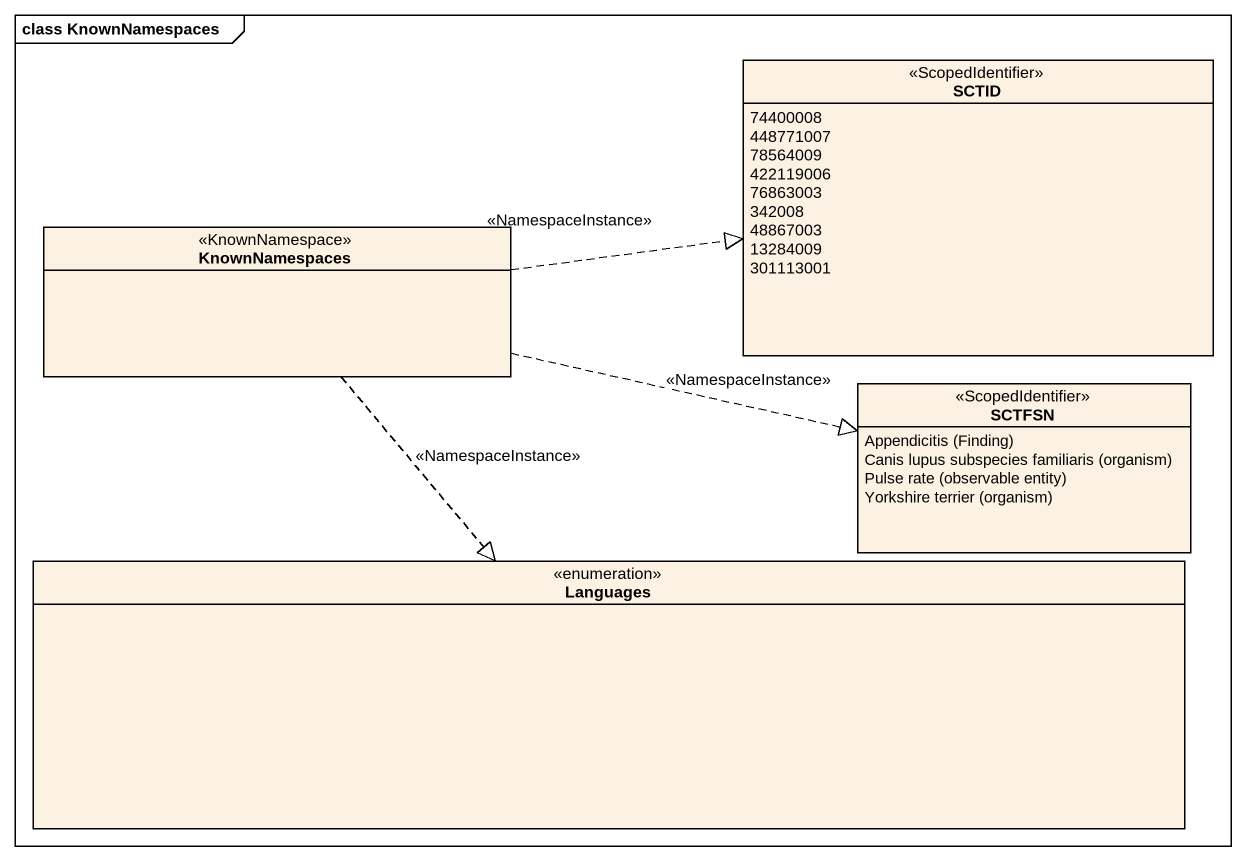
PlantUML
@startuml
mainframe class KnownNamespaces
hide circle
hide empty members
enum SCTID <<ScopedIdentifier>> {
  74400008
  448771007
  78564009
  422119006
  76863003
  342008
  48867003
  13284009
  301113001
}
enum KnownNamespaces <<KnownNamespace>>
enum SCTFSN <<ScopedIdentifier>> {
  {field} Appendicitis (Finding)
  {field} Canis lupus subspecies familiaris (organism)
  {field} Pulse rate (observable entity)
  {field} Yorkshire terrier (organism)
}
enum Languages
KnownNamespaces .right.|> SCTID : <<NamespaceInstance>>
KnownNamespaces .right.|> SCTFSN : <<NamespaceInstance>>
KnownNamespaces ..|> Languages : <<NamespaceInstance>>
@enduml
